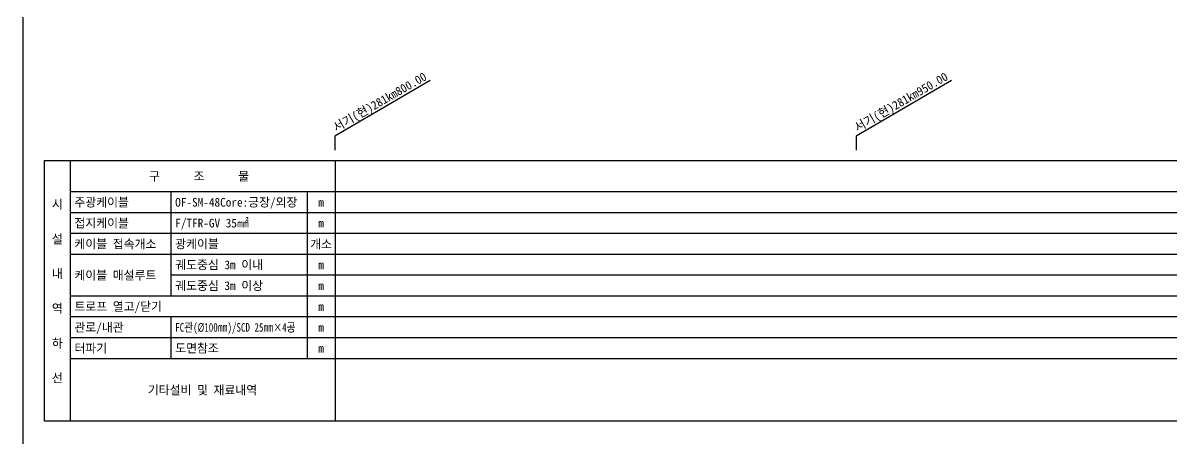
# Model space of a CAD drawing. Header units: millimetres. Extents: x 12262 to 13058, y 1103 to 1809.
# Drawn here: x 12261.9 to 12592.3, y 1282 to 1401.5 of the extents above; entities that cross this region are included whole.
import ezdxf
from ezdxf.enums import TextEntityAlignment as Align
from ezdxf.xclip import XClip

# ---------------------------------------------------------------- set-up
doc = ezdxf.new("R2010")
doc.units = ezdxf.units.MM
doc.header["$LTSCALE"] = 10
doc.header["$MEASUREMENT"] = 0
doc.header["$XCLIPFRAME"] = 2
for name, color, linetype in [('TT-TABL-LIN1', 4, 'Continuous'), ('TT-TABL-LIN2', 1, 'Continuous'), ('TT-TABL-TEX1', 6, 'Continuous'), ('TT-TABL-TEX2', 3, 'Continuous'), ('TZ-BASE', 253, 'Continuous'), ('TZ-LEAL', 1, 'Continuous'), ('TZ-LEAT', 3, 'Continuous')]:
    doc.layers.add(name, color=color, linetype=linetype)
doc.layers.add('TX-PAPR', color=2, linetype='Continuous', plot=False)
doc.styles.get("Standard").update_dxf_attribs({"font": 'GulimChe.ttf'})

# ---------------------------------------------------------------- blocks, each defined once
blk = doc.blocks.new('JD-FG1DGHDHG')
at = {"layer": 'TZ-BASE'}
for p, q in [((17.81, 136.59), (36.39, -213.27)), ((117.95, 136.59), (136.53, -213.27)), ((218.09, 136.59), (236.67, -213.27))]:
    blk.add_line(p, q, dxfattribs=at)
blk = doc.blocks.new('JD-경부고속하선표_190503')
at = {"layer": 'TT-TABL-LIN1'}
blk.add_lwpolyline([(2, 114), (785.58, 114), (785.58, 39), (2, 39)], close=True, dxfattribs=at)
at = {"layer": 'TT-TABL-LIN2'}
for p, q in [((85.58, 114), (85.58, 39)), ((77.58, 105), (77.58, 57))]:
    blk.add_line(p, q, dxfattribs=at)
for points in [[(9.33, 114), (9.33, 39)], [(785.58, 105), (9.33, 105)], [(38.33, 105), (38.33, 75)], [(785.58, 99), (9.33, 99)], [(785.58, 93), (9.33, 93)], [(785.58, 87), (9.33, 87)], [(785.58, 81), (38.33, 81)], [(785.58, 75), (9.33, 75)], [(785.58, 69), (9.33, 69)], [(38.33, 69), (38.33, 57)], [(785.58, 63), (9.33, 63)], [(785.58, 57), (9.33, 57)]]:
    blk.add_lwpolyline(points, dxfattribs=at)
at = {"layer": 'TT-TABL-TEX1'}
for s, p in [('구      조      물', (46.45, 109.5)), ('시', (5.66, 101.5)), ('설', (5.66, 91.5)), ('내', (5.66, 81.5)), ('역', (5.66, 71.5)), ('하', (5.66, 61.5)), ('선', (5.66, 51.5))]:
    blk.add_text(s, height=2.5, rotation=0, dxfattribs=at).set_placement(p, align=Align.MIDDLE)
at = {"layer": 'TT-TABL-TEX2'}
for s, p in [('주광케이블', (10.59, 102)), ('OF-SM-48Core:긍장/외장', (39.59, 102)), ('접지케이블', (10.59, 96)), ('F/TFR-GV 35㎟', (39.59, 96)), ('케이블 접속개소', (10.59, 90)), ('광케이블', (39.59, 90)), ('궤도중심 3m 이내', (39.59, 84)), ('케이블 매설루트', (10.59, 81)), ('궤도중심 3m 이상', (39.59, 78)), ('트로프 열고/닫기', (10.59, 72)), ('관로/내관', (10.59, 66)), ('터파기', (10.59, 60)), ('도면참조', (39.59, 60))]:
    blk.add_text(s, height=2.5, rotation=0, dxfattribs=at).set_placement(p, align=Align.MIDDLE_LEFT)
for s, p in [('m', (81.58, 102)), ('m', (81.58, 96)), ('m', (81.58, 96)), ('개소', (81.58, 90)), ('m', (81.58, 84)), ('m', (81.58, 78)), ('m', (81.58, 72)), ('m', (81.58, 66)), ('m', (81.58, 60)), ('기타설비 및 재료내역', (47.45, 48))]:
    blk.add_text(s, height=2.5, rotation=0, dxfattribs=at).set_placement(p, align=Align.MIDDLE)
at = {"layer": 'TT-TABL-TEX2', "width": 0.8}
blk.add_text('FC관(Ø100㎜)/SCD 25㎜×4공', height=2.5, rotation=0, dxfattribs=at).set_placement((39.59, 66), align=Align.MIDDLE_LEFT)

msp = doc.modelspace()

# ---------------------------------------------------------------- linework, layer by layer
at = {"layer": 'TX-PAPR'}
msp.add_lwpolyline([(12261.89, 1103.05), (13057.89, 1103.05), (13057.89, 1619.05), (12261.89, 1619.05)], close=True, dxfattribs=at)
at = {"layer": 'TZ-LEAL'}
for points in [[(12379.07, 1384.9), (12351.68, 1368.87), (12351.68, 1364.87)], [(12529.07, 1384.9), (12501.68, 1368.87), (12501.68, 1364.87)]]:
    msp.add_lwpolyline(points, dxfattribs=at)

# ---------------------------------------------------------------- block references
at = {"layer": 'TT-TABL-LIN2'}
msp.add_blockref('JD-경부고속하선표_190503', (12266.11, 1247.87), dxfattribs=at)
at = {"layer": 'TZ-BASE'}
ref = msp.add_blockref('JD-FG1DGHDHG', (12346.5, 1497.33), dxfattribs=at)
XClip(ref).set_block_clipping_path([(0.0661112178, -74.999970862), (-0.0661112178, 74.999970862), (699.9336168335, 75.6170088947), (700.0658392588, -74.3829328294)])

# ---------------------------------------------------------------- texts
at = {"layer": 'TZ-LEAT'}
for s, p in [('서기(현)281km800.00', (12365.18, 1377.66)), ('서기(현)281km950.00', (12515.18, 1377.66))]:
    msp.add_text(s, height=2.5, rotation=30, dxfattribs=at).set_placement(p, align=Align.CENTER)

doc.saveas('drawing.dxf')
